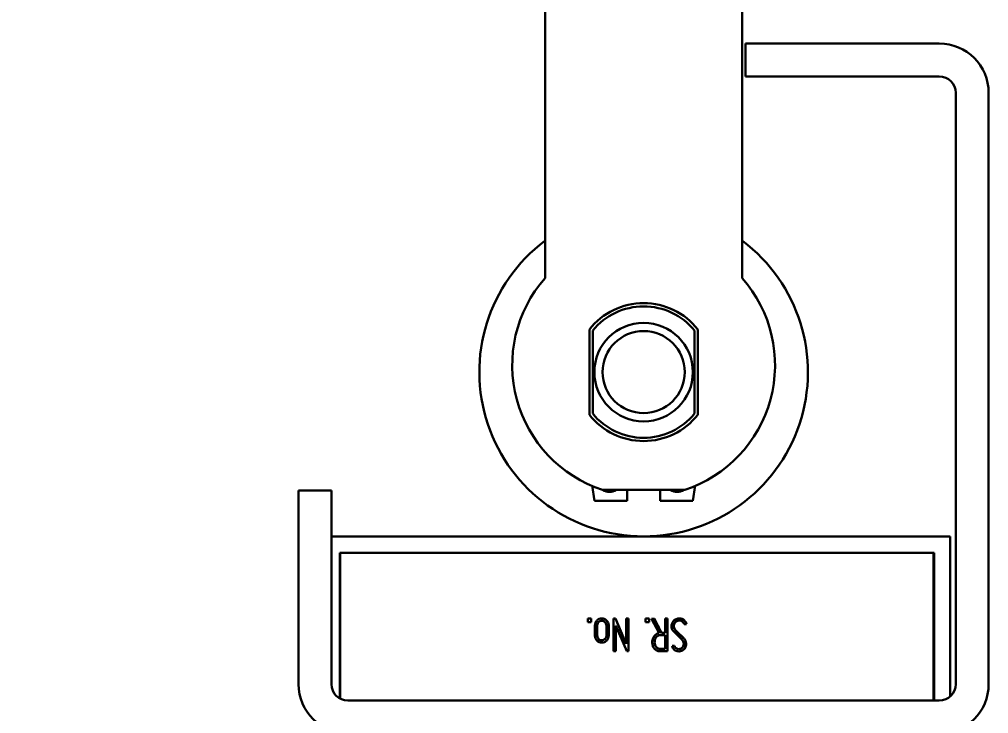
# Model space of a CAD drawing. Header units: millimetres. Extents: x 13935 to 21534, y -198 to 9202.
# Drawn here: x 14719.2 to 14778.2, y 1939.7 to 1981.9 of the extents above; entities that cross this region are included whole.
import ezdxf

# ---------------------------------------------------------------- set-up
doc = ezdxf.new("R2010")
doc.units = ezdxf.units.MM
doc.header["$LTSCALE"] = 326.7
doc.header["$PDMODE"] = 3
doc.header["$PDSIZE"] = 8
doc.layers.get('0').update_dxf_attribs({"linetype": 'CONTINUOUS'})
doc.layers.get('Defpoints').update_dxf_attribs({"linetype": 'CONTINUOUS'})
doc.styles.get("Standard").update_dxf_attribs({"font": 'calibri.ttf'})
doc.dimstyles.new('DIMSTYLE_1', dxfattribs={"dimtxt": 40, "dimasz": 35, "dimexe": 0.08, "dimexo": 1, "dimgap": 1, "dimtad": 1, "dimdsep": 46, "dimtxsty": 'Standard', "dimblk": '_FILLED', "dimblk1": '_FILLED', "dimblk2": '_FILLED', "dimcen": 0.09, "dimazin": 2, "dimtp": 0.01, "dimtm": 0.01, "dimtfac": 1, "dimtofl": 0, "dimtmove": 0, "dimatfit": 3, "dimldrblk": '_FILLED', "dimfxl": 1, "dimtolj": 1, "dimarcsym": 0})

# ---------------------------------------------------------------- blocks, each defined once
blk = doc.blocks.new('_FILLED')
at = {"color": 0, "linetype": 'ByBlock'}
blk.add_solid([(0, 0), (-1, 0.2143), (-1, -0.2143)], dxfattribs=at)
blk = doc.blocks.new('*D131')
at = {"color": 0, "linetype": 'Continuous', "lineweight": -2}
for p, q in [((14747.238, 2761.185), (14349.34, 2761.185)), ((14349.42, 1387.475), (14349.42, 2726.185)), ((14273.238, 1352.475), (14349.5, 1352.475))]:
    blk.add_line(p, q, dxfattribs=at)
at = {"layer": 'Defpoints', "color": 0}
for p in [(14349.42, 2761.185), (14748.238, 2761.185), (14272.238, 1352.475)]:
    blk.add_point(p, dxfattribs=at)
at = {"color": 0, "linetype": 'ByBlock', "lineweight": -2, "xscale": 35, "yscale": 35, "zscale": 35}
for p, rotation in [((14349.42, 2761.185), 90), ((14349.42, 1352.475), 270)]:
    blk.add_blockref('_FILLED', p, dxfattribs=dict(at, rotation=rotation))
at = {"color": 0, "lineweight": 30, "insert": (14295.087, 2155.967), "char_height": 40, "attachment_point": 2, "rotation": 90, "line_spacing_factor": 0.9}
blk.add_mtext('\\A1;G', dxfattribs=at)

msp = doc.modelspace()

# ---------------------------------------------------------------- linework, layer by layer
at = {"color": 0, "linetype": 'Continuous', "lineweight": 30}
for p, q in [((14751.23775, 2039.55823), (14751.23775, 1966.16823)), ((14763.23775, 1966.16823), (14763.23775, 2039.55823)), ((14763.43775, 1978.44981), (14763.43775, 1980.44981)), ((14775.23775, 1980.44981), (14763.43775, 1980.44981)), ((14763.43775, 1978.44981), (14775.23775, 1978.44981)), ((14776.23775, 1941.44981), (14776.23775, 1977.44981)), ((14778.23775, 1941.44981), (14778.23775, 1977.44981)), ((14753.93775, 1957.85173), (14753.93775, 1963.04788)), ((14754.13775, 1962.97765), (14754.13775, 1957.92196)), ((14760.33775, 1962.97765), (14760.33775, 1957.92196)), ((14760.53775, 1963.04788), (14760.53775, 1957.85173)), ((14754.23775, 1952.60861), (14754.09961, 1953.55327)), ((14760.3759, 1953.55327), (14760.23775, 1952.60861)), ((14736.23775, 1953.24981), (14736.23775, 1941.44981)), ((14736.23775, 1953.24981), (14738.23775, 1953.24981)), ((14738.23775, 1941.44981), (14738.23775, 1953.24981)), ((14759.74032, 1953.27823), (14754.73519, 1953.27823)), ((14756.23775, 1953.27823), (14756.23775, 1952.60861)), ((14758.23775, 1952.60861), (14758.23775, 1953.27823)), ((14756.23775, 1952.60861), (14754.23775, 1952.60861)), ((14760.23775, 1952.60861), (14758.23775, 1952.60861)), ((14775.90537, 1950.44981), (14738.23775, 1950.44981)), ((14775.90537, 1950.44981), (14775.90537, 1940.71238)), ((14738.73534, 1949.44981), (14738.73534, 1940.58554)), ((14738.73534, 1949.44981), (14774.91765, 1949.44981)), ((14738.76999, 1940.57049), (14738.76999, 1949.44981)), ((14774.87994, 1949.44981), (14774.87994, 1940.44981)), ((14774.91765, 1940.44981), (14774.91765, 1949.44981)), ((14753.83455, 1945.43905), (14753.83455, 1945.22246)), ((14753.83455, 1945.43905), (14754.05365, 1945.43905)), ((14754.05365, 1945.22246), (14753.83455, 1945.22246)), ((14753.83901, 1945.22246), (14753.83901, 1945.43905)), ((14754.05365, 1945.22246), (14754.05365, 1945.43905)), ((14755.40243, 1945.44366), (14755.40243, 1943.45595)), ((14755.40243, 1945.44366), (14755.52435, 1945.44366)), ((14756.18182, 1943.90756), (14755.52435, 1945.44366)), ((14756.18182, 1945.44366), (14756.18182, 1943.90756)), ((14756.18182, 1945.44366), (14756.32381, 1945.44366)), ((14756.32381, 1943.45595), (14756.32381, 1945.44366)), ((14757.35166, 1945.43905), (14757.35166, 1945.22246)), ((14757.35166, 1945.43905), (14757.56925, 1945.43905)), ((14757.56925, 1945.22246), (14757.35166, 1945.22246)), ((14757.56925, 1945.22246), (14757.56925, 1945.43905)), ((14757.70954, 1945.43777), (14758.17415, 1944.55733)), ((14757.70955, 1945.43752), (14757.8703, 1945.43906)), ((14758.33462, 1944.56655), (14757.8703, 1945.4388)), ((14758.55526, 1945.43905), (14758.55526, 1944.56655)), ((14758.55526, 1945.43905), (14758.6972, 1945.43905)), ((14758.69192, 1945.43905), (14758.69192, 1943.45595)), ((14758.6972, 1943.45595), (14758.6972, 1945.43905)), ((14759.79573, 1945.21632), (14759.83275, 1945.10572)), ((14759.79573, 1945.21632), (14759.80323, 1945.21632)), ((14759.84024, 1945.10572), (14759.80323, 1945.21632)), ((14755.55522, 1944.99819), (14756.21269, 1943.45902)), ((14755.55522, 1943.45595), (14755.55522, 1944.99819)), ((14755.55522, 1944.99819), (14755.55623, 1944.99819)), ((14759.84024, 1945.10572), (14759.70452, 1945.10572)), ((14758.25099, 1944.42522), (14758.21337, 1944.42521)), ((14758.38224, 1944.42518), (14758.25099, 1944.42549)), ((14758.33462, 1944.56655), (14758.55526, 1944.56655)), ((14758.55526, 1944.42523), (14758.38224, 1944.42518)), ((14758.55526, 1944.42523), (14758.55526, 1943.59574)), ((14755.55522, 1943.45595), (14755.40243, 1943.45595)), ((14756.32381, 1943.45595), (14756.21269, 1943.45902)), ((14758.3522, 1943.45596), (14758.36788, 1943.45596)), ((14758.41453, 1943.59495), (14758.40045, 1943.59487)), ((14758.55526, 1943.59574), (14758.41453, 1943.59487)), ((14758.47229, 1943.45595), (14758.49814, 1943.45595)), ((14758.49814, 1943.45595), (14758.57097, 1943.45595)), ((14758.49814, 1943.45595), (14758.57097, 1943.45595)), ((14758.57097, 1943.45595), (14758.6438, 1943.45595)), ((14758.6438, 1943.45596), (14758.6972, 1943.45595)), ((14758.9749, 1943.78928), (14758.99641, 1943.70037)), ((14758.9749, 1943.78928), (14759.11683, 1943.78928)), ((14739.23775, 1940.44981), (14775.23775, 1940.44981))]:
    msp.add_line(p, q, dxfattribs=at)
for radius in [3, 2.5]:
    msp.add_circle((14757.23775, 1960.44981), radius, dxfattribs=at)
for centre, radius, start, end in [((14775.23775, 1977.44981), 3, 0, 90), ((14775.23775, 1977.44981), 1, 0, 90), ((14757.23775, 1960.44981), 10, 126.9382258, 53.0611184), ((14757.23775, 1960.87673), 8, 138.5903779, 251.770694), ((14757.23775, 1960.87673), 8, 288.229306, 41.4096221), ((14757.23775, 1960.44981), 4.2, 38.2132107, 141.7867893), ((14757.23775, 1960.44981), 4, 39.1949674, 140.8050326), ((14757.23775, 1960.44981), 4.2, 218.2132107, 321.7867893), ((14757.23775, 1960.44981), 4, 219.1949674, 320.8050326), ((14755.1607, 1953.90827), 0.75, 237.7086635, 302.2949957), ((14759.27645, 1953.90827), 0.75, 237.7086635, 302.2949957), ((14758.32342, 1934.01711), 9.43894, 89.8253379, 90.2536254), ((14758.3894, 1949.48202), 5.88721, 269.7678413, 270.1076135), ((14758.43546, 1988.08389), 44.62796, 269.9132325, 270.0472764), ((14739.23775, 1941.44981), 3, 180, 270), ((14739.23775, 1941.44981), 1, 180, 270), ((14775.23775, 1941.44981), 3, 270, 0), ((14775.23775, 1941.44981), 1, 270, 0)]:
    msp.add_arc(centre, radius, start, end, dxfattribs=at)
msp.add_ellipse((14756.06345, 1944.56655), major_axis=(-99.58434, 187.06268), ratio=0.00944131, start_param=-1.57582245, end_param=-1.57115831, dxfattribs=at)
for points, knots in [([(14754.68762, 1945.45016), (14754.63279, 1945.45037), (14754.52131, 1945.42964), (14754.38377, 1945.33219), (14754.28963, 1945.1918), (14754.27222, 1945.08028), (14754.27121, 1945.0254)], [0, 0, 0, 0, 0.24995004, 0.4995842, 0.74978329, 1, 1, 1, 1]), ([(14754.27488, 1945.02584), (14754.2759, 1945.08059), (14754.29321, 1945.1919), (14754.38703, 1945.33204), (14754.52406, 1945.43001), (14754.63552, 1945.44988), (14754.69021, 1945.44983)], [0, 0, 0, 0, 0.25012952, 0.50029019, 0.7501709, 1, 1, 1, 1]), ([(14754.41161, 1944.9951), (14754.41191, 1945.03349), (14754.41968, 1945.11118), (14754.4742, 1945.21555), (14754.56459, 1945.29223), (14754.64279, 1945.30851), (14754.68099, 1945.30849)], [0, 0, 0, 0, 0.25072937, 0.50076707, 0.75054252, 1, 1, 1, 1]), ([(14754.68099, 1945.30849), (14754.76428, 1945.30843), (14754.89405, 1945.24006), (14754.97274, 1945.08526), (14754.97384, 1944.95457), (14754.97335, 1944.82632), (14754.97327, 1944.65422), (14754.97407, 1944.52535), (14754.97339, 1944.43939)], [0, 0, 0, 0, 0.24442984, 0.36967909, 0.49550199, 0.62161962, 0.74774575, 1, 1, 1, 1]), ([(14754.97557, 1944.43954), (14754.97624, 1944.52545), (14754.97542, 1944.65424), (14754.97557, 1944.82624), (14754.976, 1944.95443), (14754.97498, 1945.08504), (14754.89665, 1945.23984), (14754.76699, 1945.3085), (14754.68376, 1945.30848)], [0, 0, 0, 0, 0.25225717, 0.37838489, 0.50450857, 0.63033876, 0.7555983, 1, 1, 1, 1]), ([(14755.1138, 1944.40943), (14755.11632, 1944.51609), (14755.11489, 1944.67614), (14755.11136, 1944.88955), (14755.12103, 1945.04951), (14755.08373, 1945.20935), (14754.98416, 1945.33894), (14754.84931, 1945.43093), (14754.74095, 1945.44996), (14754.68762, 1945.45016)], [0, 0, 0, 0, 0.2501914, 0.37521698, 0.50048238, 0.62524712, 0.75016087, 0.87493595, 1, 1, 1, 1]), ([(14759.41884, 1945.44982), (14759.35392, 1945.44987), (14759.22196, 1945.43202), (14759.05363, 1945.32085), (14758.9527, 1945.14716), (14758.93615, 1945.0156), (14758.93633, 1944.95058)], [0, 0, 0, 0, 0.25020296, 0.49967266, 0.74939912, 1, 1, 1, 1]), ([(14759.39472, 1943.44978), (14759.44853, 1943.44968), (14759.55796, 1943.4641), (14759.69787, 1943.55511), (14759.78645, 1943.69528), (14759.82303, 1943.8537), (14759.82924, 1944.01897), (14759.75643, 1944.16917), (14759.64767, 1944.28961), (14759.52769, 1944.39848), (14759.41021, 1944.51099), (14759.25434, 1944.65587), (14759.04785, 1944.85037), (14759.0889, 1945.16126), (14759.25691, 1945.30325), (14759.36648, 1945.32536), (14759.4201, 1945.32538)], [0, 0, 0, 0, 0.06273426, 0.1252874, 0.18803092, 0.25090451, 0.31373036, 0.37644368, 0.43937275, 0.50239338, 0.56541513, 0.62843791, 0.7533112, 0.8749954, 0.93748344, 1, 1, 1, 1]), ([(14759.39509, 1945.32497), (14759.34197, 1945.3226), (14759.23459, 1945.29488), (14759.11352, 1945.17984), (14759.07266, 1945.04817), (14759.07039, 1944.94065), (14759.1146, 1944.78415), (14759.29653, 1944.61059), (14759.48771, 1944.42894), (14759.64648, 1944.28396), (14759.75307, 1944.1633), (14759.82264, 1944.01299), (14759.81472, 1943.84927), (14759.77762, 1943.6923), (14759.68905, 1943.5537), (14759.54999, 1943.46394), (14759.44144, 1943.44969), (14759.38805, 1943.44979)], [0, 0, 0, 0, 0.06223873, 0.12449751, 0.18680463, 0.21815741, 0.24950041, 0.37403589, 0.49958176, 0.56235267, 0.62504413, 0.68751159, 0.75010193, 0.81272126, 0.87519713, 0.93750959, 1, 1, 1, 1]), ([(14759.80323, 1945.21632), (14759.75676, 1945.27995), (14759.66717, 1945.42114), (14759.49705, 1945.44975), (14759.41884, 1945.44982)], [0, 0, 0, 0, 0.50189081, 1, 1, 1, 1]), ([(14759.4201, 1945.32538), (14759.48278, 1945.3254), (14759.58669, 1945.29725), (14759.658, 1945.18931), (14759.68914, 1945.13385), (14759.70452, 1945.10572)], [0, 0, 0, 0, 0.49478954, 0.7469343, 1, 1, 1, 1]), ([(14759.45171, 1945.44858), (14759.52313, 1945.44399), (14759.63794, 1945.41626), (14759.73136, 1945.3034), (14759.77437, 1945.24563), (14759.79573, 1945.21632)], [0, 0, 0, 0, 0.49704854, 0.74812033, 1, 1, 1, 1]), ([(14754.27121, 1945.0254), (14754.26928, 1944.91962), (14754.27124, 1944.761), (14754.27218, 1944.54923), (14754.26651, 1944.39094), (14754.29722, 1944.23163), (14754.39221, 1944.10012), (14754.52363, 1944.00506), (14754.63132, 1943.98611), (14754.68411, 1943.98581)], [0, 0, 0, 0, 0.2502418, 0.37519542, 0.50073373, 0.62515398, 0.75023988, 0.8751369, 1, 1, 1, 1]), ([(14754.68643, 1943.98589), (14754.63369, 1943.98615), (14754.52609, 1944.00538), (14754.39485, 1944.10061), (14754.3008, 1944.23258), (14754.26884, 1944.3915), (14754.27669, 1944.54986), (14754.27401, 1944.76143), (14754.2729, 1944.92009), (14754.27488, 1945.02584)], [0, 0, 0, 0, 0.12480006, 0.24974266, 0.37468117, 0.4994413, 0.6245824, 0.74972034, 1, 1, 1, 1]), ([(14754.68177, 1944.12722), (14754.63981, 1944.12724), (14754.55322, 1944.14634), (14754.46044, 1944.23902), (14754.41131, 1944.35922), (14754.41185, 1944.52991), (14754.41191, 1944.7408), (14754.41094, 1944.9104), (14754.41161, 1944.9951)], [0, 0, 0, 0, 0.12420882, 0.24855773, 0.37331379, 0.49850632, 0.74925355, 1, 1, 1, 1]), ([(14758.93633, 1944.95058), (14758.93632, 1944.8764), (14758.99026, 1944.72671), (14759.2024, 1944.51361), (14759.42411, 1944.31277), (14759.61004, 1944.12627), (14759.68298, 1943.99095), (14759.68252, 1943.87569), (14759.65875, 1943.76533), (14759.59933, 1943.66685), (14759.50349, 1943.60122), (14759.42734, 1943.59126), (14759.38998, 1943.5911)], [0, 0, 0, 0, 0.12396152, 0.24911913, 0.50003855, 0.62523497, 0.68776365, 0.75022324, 0.8128328, 0.87529179, 0.93756335, 1, 1, 1, 1]), ([(14754.97339, 1944.43939), (14754.97307, 1944.39973), (14754.96395, 1944.31923), (14754.88245, 1944.18051), (14754.7593, 1944.1272), (14754.68177, 1944.12722)], [0, 0, 0, 0, 0.25309469, 0.50525202, 1, 1, 1, 1]), ([(14754.68411, 1943.98581), (14754.73975, 1943.98549), (14754.85269, 1944.00531), (14754.99535, 1944.0997), (14755.09322, 1944.24085), (14755.11249, 1944.35378), (14755.1138, 1944.40943)], [0, 0, 0, 0, 0.24999308, 0.49980547, 0.74992466, 1, 1, 1, 1]), ([(14754.68506, 1944.12702), (14754.7625, 1944.127), (14754.88541, 1944.18084), (14754.96621, 1944.31962), (14754.97526, 1944.39997), (14754.97557, 1944.43954)], [0, 0, 0, 0, 0.49485379, 0.74710957, 1, 1, 1, 1]), ([(14758.17415, 1944.55733), (14758.10873, 1944.54802), (14757.97981, 1944.49462), (14757.85082, 1944.33724), (14757.77094, 1944.15116), (14757.75885, 1943.94917), (14757.79344, 1943.75024), (14757.90409, 1943.57599), (14758.05171, 1943.48975), (14758.18104, 1943.45426), (14758.24829, 1943.45578), (14758.28164, 1943.45596)], [0, 0, 0, 0, 0.12438459, 0.2493341, 0.37448146, 0.49970369, 0.62489236, 0.74959937, 0.87443903, 0.93721885, 1, 1, 1, 1]), ([(14757.9072, 1944.0028), (14757.90799, 1944.09633), (14757.95233, 1944.28156), (14758.12171, 1944.42392), (14758.21337, 1944.42521)], [0, 0, 0, 0, 0.50500861, 1, 1, 1, 1]), ([(14757.90351, 1944.0028), (14757.90454, 1943.89164), (14757.96044, 1943.71059), (14758.16395, 1943.58779), (14758.28022, 1943.59514), (14758.33704, 1943.59482)], [0, 0, 0, 0, 0.49553444, 0.74672786, 1, 1, 1, 1]), ([(14758.36554, 1943.59486), (14758.30659, 1943.59507), (14758.18698, 1943.58358), (14758.02229, 1943.67135), (14757.92542, 1943.82524), (14757.90775, 1943.94402), (14757.9072, 1944.0028)], [0, 0, 0, 0, 0.25127021, 0.49982185, 0.74943083, 1, 1, 1, 1]), ([(14758.99639, 1943.70045), (14759.02774, 1943.62411), (14759.13666, 1943.47957), (14759.31174, 1943.44993), (14759.39472, 1943.44978)], [0, 0, 0, 0, 0.49863333, 1, 1, 1, 1]), ([(14759.38998, 1943.5911), (14759.32853, 1943.59083), (14759.22921, 1943.60527), (14759.14017, 1943.69776), (14759.12183, 1943.7587), (14759.11683, 1943.78928)], [0, 0, 0, 0, 0.49835664, 0.74867306, 1, 1, 1, 1])]:
    msp.add_open_spline(points, degree=3, knots=knots, dxfattribs=at)

# ---------------------------------------------------------------- dimensions: what is measured, and where the dimension line sits
dim = msp.add_linear_dim(base=(14349.42039, 2761.18516), p1=(14272.23775, 1352.47516), p2=(14748.23775, 2761.18516), angle=90, text='G', dimstyle='DIMSTYLE_1', dxfattribs=at)
dim.commit()
dim.dimension.update_dxf_attribs({"geometry": '*D131', "text_midpoint": (14349.42039, 2155.96652), "dimtype": 160})

doc.saveas('drawing.dxf')
